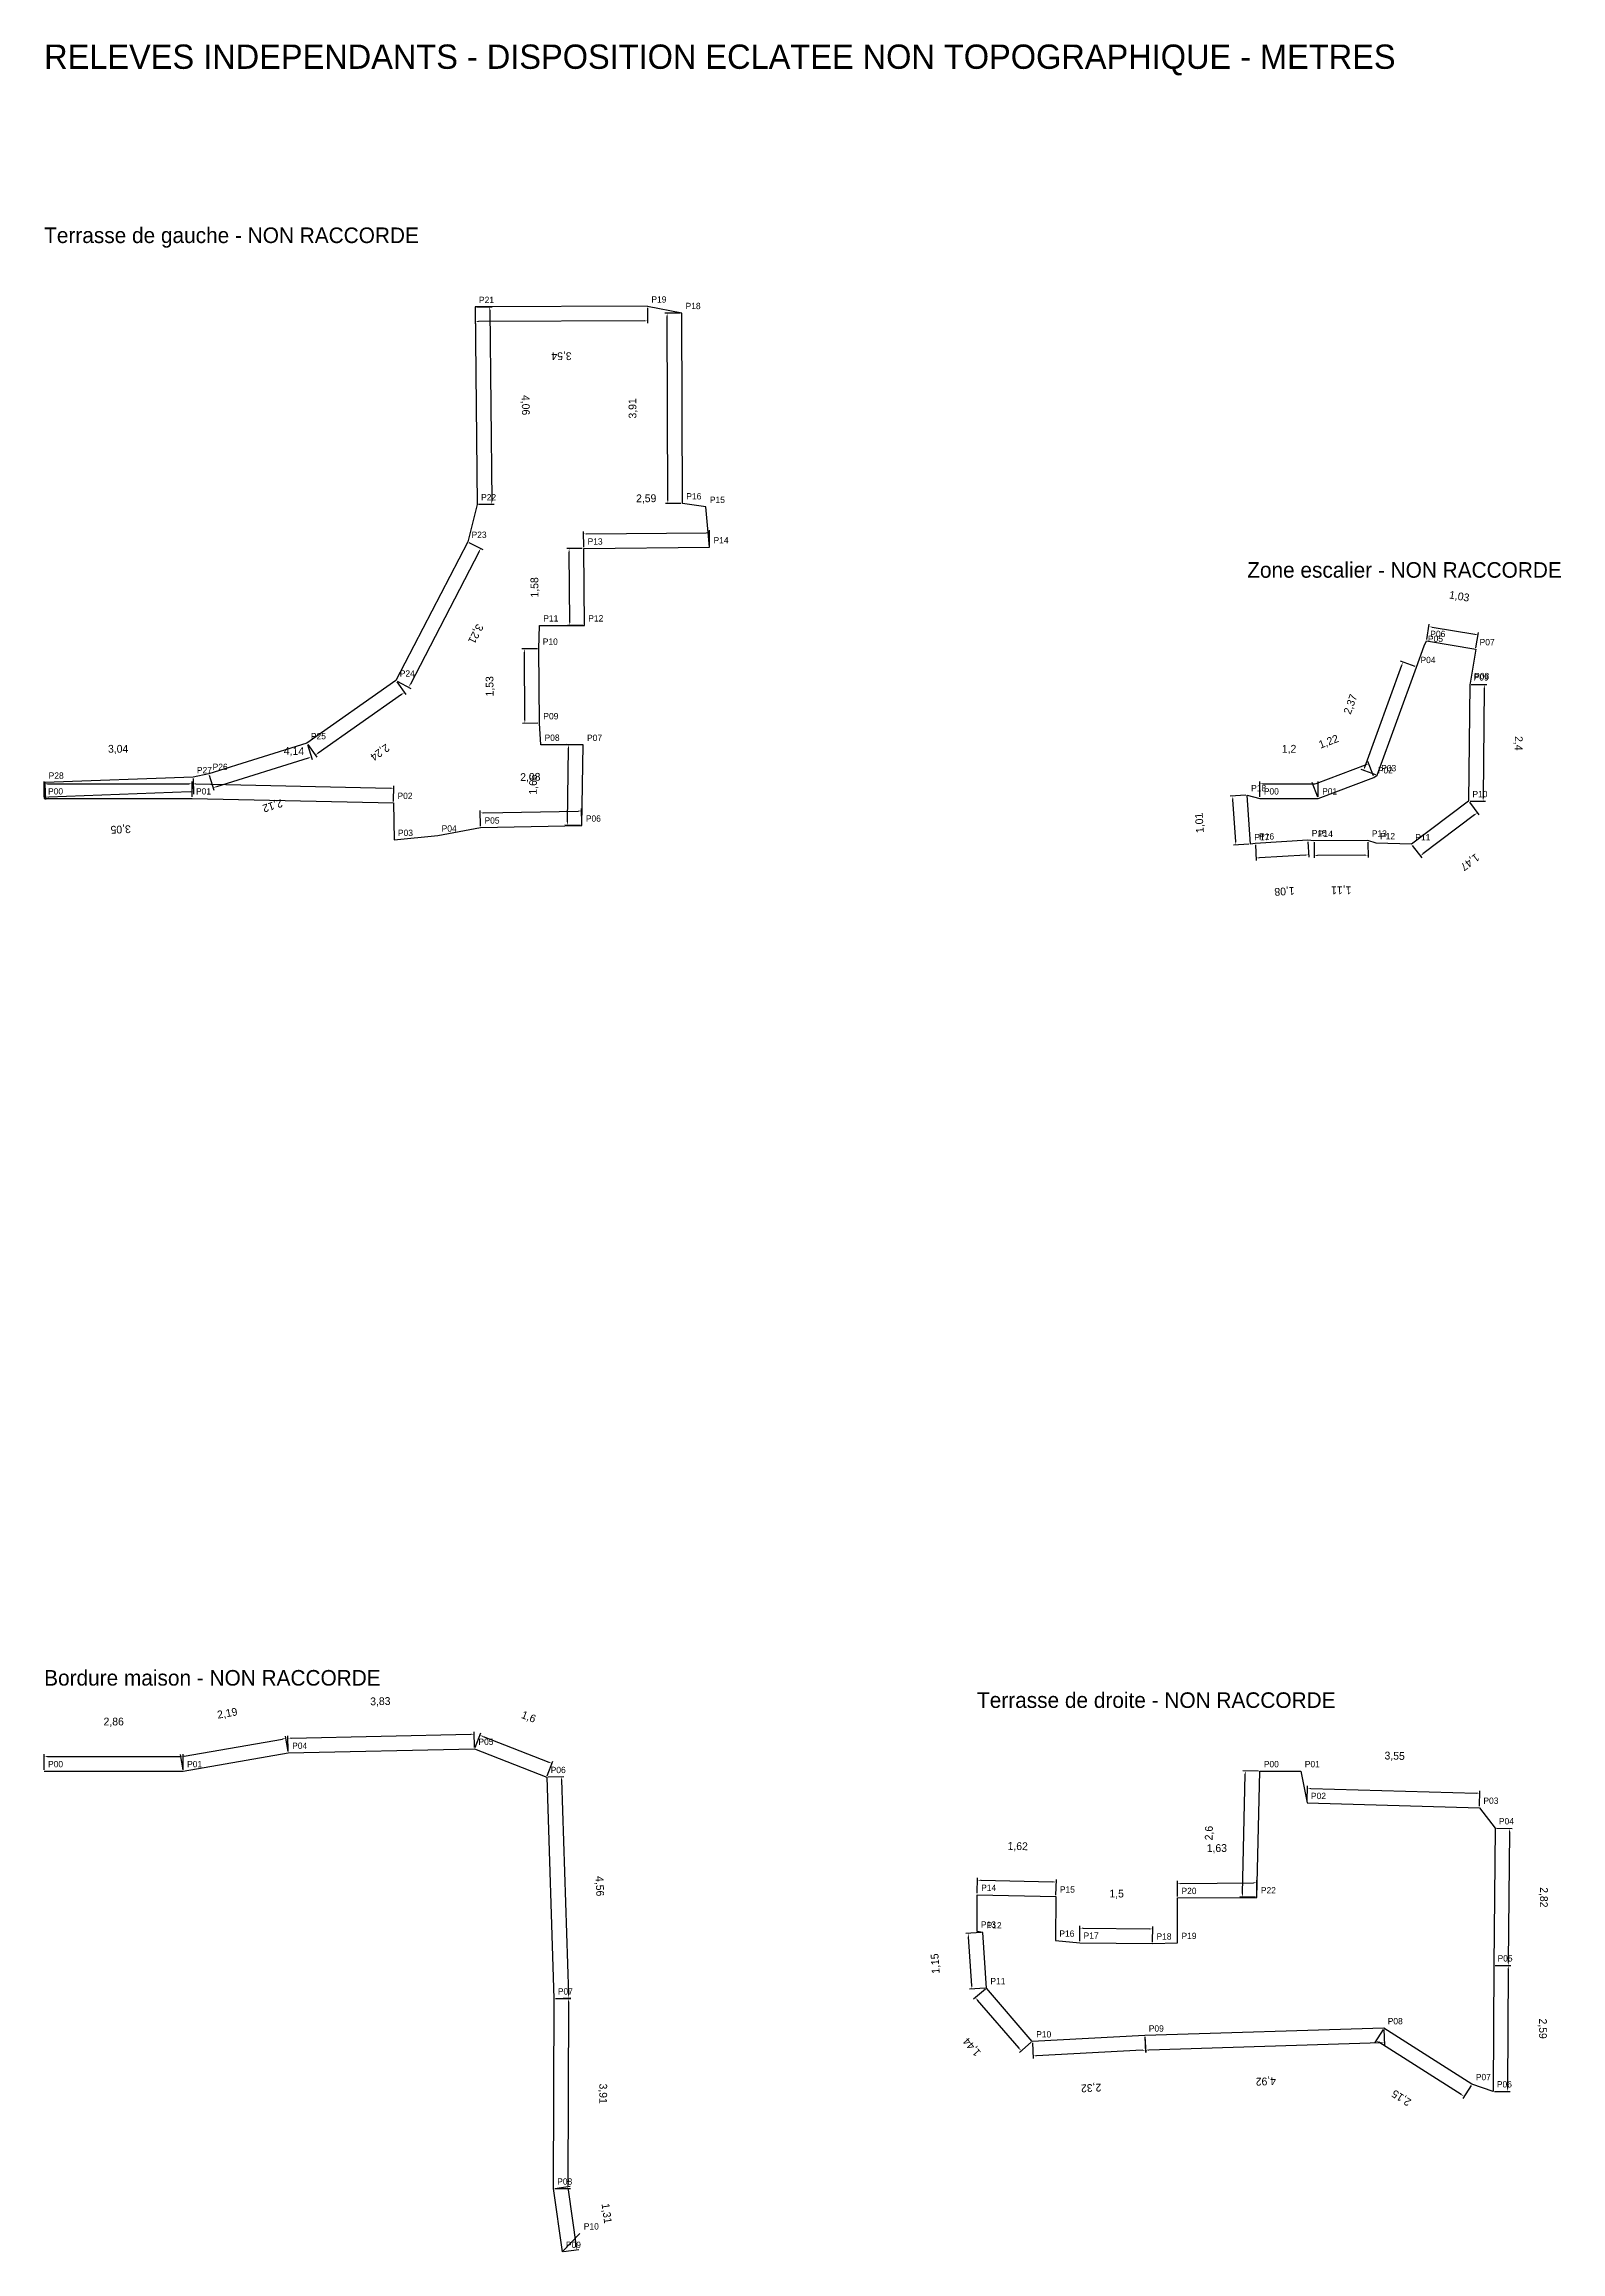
# Model space of a CAD drawing. Header units: metres. Extents: x 0 to 31.2, y -9.9 to 35.5.
import ezdxf

# ---------------------------------------------------------------- set-up
doc = ezdxf.new("R2010")
doc.units = ezdxf.units.M
for name, color, linetype in [('01_Bordure_maison', 2, 'Continuous'), ('02_Terrasse_de_droite', 3, 'Continuous'), ('03_Terrasse_de_gauche', 4, 'Continuous'), ('04_Zone_escalier', 5, 'Continuous')]:
    doc.layers.add(name, color=color, linetype=linetype)
doc.dimstyles.get("Standard").update_dxf_attribs({"dimtxt": 2.5, "dimasz": 2.5, "dimexe": 1.25, "dimexo": 0.625, "dimtad": 1, "dimcen": 2.5, "dimazin": 3, "dimtfac": 1, "dimtmove": 0, "dimatfit": 3})

msp = doc.modelspace()

# ---------------------------------------------------------------- linework, layer by layer
at = {"layer": '01_Bordure_maison'}
msp.add_lwpolyline([(0, 0), (2.86, 0), (2.861, 0), (2.861, 0), (5.02, 0.377), (8.85, 0.459), (10.336, -0.121), (10.483, -4.674), (10.47, -8.582), (10.649, -9.883), (11.017, -9.505)], dxfattribs=at)
at = {"layer": '02_Terrasse_de_droite'}
msp.add_lwpolyline([(25, 0), (25.843, 0), (25.97, -0.655), (29.515, -0.753), (29.835, -1.175), (29.807, -3.994), (29.793, -6.584), (29.36, -6.435), (27.548, -5.285), (22.635, -5.436), (20.32, -5.556), (19.378, -4.462), (19.299, -3.315), (19.183, -3.299), (19.188, -2.542), (20.806, -2.578), (20.796, -3.485), (21.294, -3.527), (22.793, -3.544), (23.307, -3.533), (23.307, -2.608), (23.306, -2.608), (24.939, -2.595), (25, 0)], dxfattribs=at)
at = {"layer": '03_Terrasse_de_gauche'}
msp.add_lwpolyline([(0, 20), (3.043, 20), (7.186, 19.908), (7.195, 19.146), (8.094, 19.236), (8.975, 19.401), (11.059, 19.441), (11.084, 21.1), (10.21, 21.103), (10.185, 21.545), (10.173, 23.078), (10.184, 23.557), (11.109, 23.557), (11.095, 25.138), (13.685, 25.162), (13.609, 25.994), (13.125, 26.066), (13.125, 26.066), (13.11, 29.979), (12.407, 30.114), (12.407, 30.118), (8.862, 30.104), (8.905, 26.046), (8.709, 25.276), (7.233, 22.423), (5.405, 21.135), (3.385, 20.504), (3.061, 20.436), (0.013, 20.324), (0, 20)], dxfattribs=at)
at = {"layer": '04_Zone_escalier'}
msp.add_lwpolyline([(25, 20), (26.2, 20), (27.345, 20.433), (27.414, 20.477), (28.222, 22.701), (28.375, 23.137), (28.424, 23.237), (29.438, 23.067), (29.325, 22.37), (29.315, 22.342), (29.29, 19.944), (28.116, 19.056), (27.39, 19.08), (27.221, 19.133), (26.112, 19.127), (25.986, 19.139), (24.904, 19.074), (24.805, 19.058), (24.739, 20.066), (25, 20)], dxfattribs=at)

# ---------------------------------------------------------------- texts
msp.add_text('RELEVES INDEPENDANTS - DISPOSITION ECLATEE NON TOPOGRAPHIQUE - METRES', height=0.5).set_placement((0, 35))
at = {"layer": '01_Bordure_maison'}
for s, height, p in [('Bordure maison - NON RACCORDE', 0.32, (0, 1.759)), ('P04', 0.13, (5.1, 0.457)), ('P05', 0.13, (8.93, 0.539)), ('P00', 0.13, (0.08, 0.08)), ('P01', 0.13, (2.94, 0.08)), ('P06', 0.13, (10.416, -0.041)), ('P07', 0.13, (10.563, -4.594)), ('P08', 0.13, (10.55, -8.502)), ('P10', 0.13, (11.097, -9.425)), ('P09', 0.13, (10.729, -9.803))]:
    msp.add_text(s, height=height, dxfattribs=at).set_placement(p)
at = {"layer": '02_Terrasse_de_droite'}
for s, height, p in [('Terrasse de droite - NON RACCORDE', 0.32, (19.183, 1.3)), ('P00', 0.13, (25.08, 0.08)), ('P01', 0.13, (25.923, 0.08)), ('P02', 0.13, (26.05, -0.575)), ('P03', 0.13, (29.595, -0.673)), ('P04', 0.13, (29.915, -1.095)), ('P14', 0.13, (19.268, -2.462)), ('P15', 0.13, (20.886, -2.498)), ('P20', 0.13, (23.387, -2.528)), ('P22', 0.13, (25.019, -2.515)), ('P13', 0.13, (19.263, -3.219)), ('P12', 0.13, (19.379, -3.235)), ('P16', 0.13, (20.876, -3.405)), ('P17', 0.13, (21.374, -3.447)), ('P18', 0.13, (22.873, -3.464)), ('P19', 0.13, (23.387, -3.453)), ('P05', 0.13, (29.887, -3.914)), ('P11', 0.13, (19.458, -4.382)), ('P10', 0.13, (20.4, -5.476)), ('P09', 0.13, (22.715, -5.356)), ('P08', 0.13, (27.628, -5.205)), ('P07', 0.13, (29.44, -6.355)), ('P06', 0.13, (29.873, -6.504))]:
    msp.add_text(s, height=height, dxfattribs=at).set_placement(p)
at = {"layer": '03_Terrasse_de_gauche'}
for s, height, p in [('Terrasse de gauche - NON RACCORDE', 0.32, (0, 31.418)), ('P21', 0.13, (8.942, 30.184)), ('P19', 0.13, (12.487, 30.194)), ('P18', 0.13, (13.19, 30.059)), ('P22', 0.13, (8.985, 26.126)), ('P16', 0.13, (13.205, 26.146)), ('P15', 0.13, (13.689, 26.074)), ('P23', 0.13, (8.789, 25.356)), ('P13', 0.13, (11.175, 25.218)), ('P14', 0.13, (13.765, 25.242)), ('P11', 0.13, (10.264, 23.637)), ('P12', 0.13, (11.189, 23.637)), ('P10', 0.13, (10.253, 23.158)), ('P24', 0.13, (7.313, 22.503)), ('P25', 0.13, (5.485, 21.215)), ('P09', 0.13, (10.265, 21.625)), ('P08', 0.13, (10.29, 21.183)), ('P07', 0.13, (11.164, 21.18)), ('P28', 0.13, (0.093, 20.404)), ('P27', 0.13, (3.141, 20.516)), ('P26', 0.13, (3.465, 20.584)), ('P00', 0.13, (0.08, 20.08)), ('P01', 0.13, (3.123, 20.08)), ('P02', 0.13, (7.266, 19.988)), ('P05', 0.13, (9.055, 19.481)), ('P06', 0.13, (11.139, 19.521)), ('P03', 0.13, (7.275, 19.226)), ('P04', 0.13, (8.174, 19.316))]:
    msp.add_text(s, height=height, dxfattribs=at).set_placement(p)
at = {"layer": '04_Zone_escalier'}
for s, height, p in [('Zone escalier - NON RACCORDE', 0.32, (24.739, 24.537)), ('P05', 0.13, (28.455, 23.217)), ('P06', 0.13, (28.504, 23.317)), ('P07', 0.13, (29.518, 23.147)), ('P04', 0.13, (28.302, 22.781)), ('P09', 0.13, (29.395, 22.422)), ('P08', 0.13, (29.405, 22.45)), ('P02', 0.13, (27.425, 20.513)), ('P03', 0.13, (27.494, 20.557)), ('P18', 0.13, (24.819, 20.146)), ('P00', 0.13, (25.08, 20.08)), ('P01', 0.13, (26.28, 20.08)), ('P10', 0.13, (29.37, 20.024)), ('P17', 0.13, (24.885, 19.138)), ('P16', 0.13, (24.984, 19.154)), ('P15', 0.13, (26.066, 19.219)), ('P14', 0.13, (26.192, 19.207)), ('P13', 0.13, (27.301, 19.213)), ('P12', 0.13, (27.47, 19.16)), ('P11', 0.13, (28.196, 19.136))]:
    msp.add_text(s, height=height, dxfattribs=at).set_placement(p)

# ---------------------------------------------------------------- dimensions: what is measured, and where the dimension line sits
at = {"layer": '01_Bordure_maison'}
for base, p1, p2, angle in [((5.014, 0.677), (5.02, 0.377), (8.85, 0.459), 1.2394), ((2.81, 0.295), (2.861, 0), (5.02, 0.377), 9.907), ((8.959, 0.739), (8.85, 0.459), (10.336, -0.121), 338.6484), ((10.635, -0.112), (10.336, -0.121), (10.483, -4.674), 271.8512), ((10.783, -4.675), (10.483, -4.674), (10.47, -8.582), 269.813), ((10.767, -8.541), (10.47, -8.582), (10.649, -9.883), 277.845)]:
    msp.add_linear_dim(base=base, p1=p1, p2=p2, angle=angle, dimstyle='Standard', override={"dimtxt": 0.16, "dimasz": 0.07, "dimexe": 0.05, "dimexo": 0.03, "dimtad": 1, "dimdec": 2, "dimclrd": 2, "dimclre": 2}, dxfattribs=at).render()
msp.add_linear_dim(base=(0, 0.3), p1=(0, 0), p2=(2.86, 0), dimstyle='Standard', override={"dimtxt": 0.16, "dimasz": 0.07, "dimexe": 0.05, "dimexo": 0.03, "dimtad": 1, "dimdec": 2, "dimclrd": 2, "dimclre": 2}, dxfattribs=at).render()
at = {"layer": '02_Terrasse_de_droite'}
for base, p1, p2, angle in [((24.639, -2.588), (24.939, -2.595), (25, 0), 88.6611), ((25.978, -0.355), (25.97, -0.655), (29.515, -0.753), 358.4101), ((30.135, -1.178), (29.835, -1.175), (29.807, -3.994), 269.4156), ((19.195, -2.243), (19.188, -2.542), (20.806, -2.578), 358.7252), ((23.304, -2.308), (23.306, -2.608), (24.939, -2.595), 0.4587), ((21.298, -3.228), (21.294, -3.527), (22.793, -3.544), 359.373), ((19.079, -4.482), (19.378, -4.462), (19.299, -3.315), 93.9173), ((30.107, -3.996), (29.807, -3.994), (29.793, -6.584), 269.6855), ((20.092, -5.752), (20.32, -5.556), (19.378, -4.462), 130.7261), ((22.65, -5.736), (22.635, -5.436), (20.32, -5.556), 182.9519), ((27.557, -5.585), (27.548, -5.285), (22.635, -5.436), 181.7635), ((29.2, -6.688), (29.36, -6.435), (27.548, -5.285), 147.6126)]:
    msp.add_linear_dim(base=base, p1=p1, p2=p2, angle=angle, dimstyle='Standard', override={"dimtxt": 0.16, "dimasz": 0.07, "dimexe": 0.05, "dimexo": 0.03, "dimtad": 1, "dimdec": 2, "dimclrd": 3, "dimclre": 3}, dxfattribs=at).render()
at = {"layer": '03_Terrasse_de_gauche'}
for base, p1, p2, angle in [((12.4076, 29.8179), (12.4065, 30.1179), (8.8625, 30.1044), 180.2173), ((9.162, 30.108), (8.862, 30.104), (8.905, 26.046), 270.6068), ((12.825, 26.065), (13.125, 26.066), (13.11, 29.979), 90.214), ((11.092, 25.438), (11.095, 25.138), (13.685, 25.162), 0.5416), ((8.975, 25.138), (8.709, 25.276), (7.233, 22.423), 242.6432), ((10.809, 23.555), (11.109, 23.557), (11.095, 25.138), 90.5162), ((9.885, 21.543), (10.185, 21.545), (10.173, 23.078), 90.421), ((7.406, 22.178), (7.233, 22.423), (5.405, 21.135), 215.1841), ((3.05, 20.3), (3.043, 20), (7.186, 19.908), 358.7317), ((5.495, 20.849), (5.405, 21.135), (3.385, 20.504), 197.3356), ((10.759, 19.445), (11.059, 19.441), (11.084, 21.1), 89.1369), ((3.072, 20.136), (3.061, 20.436), (0.013, 20.324), 182.0936), ((8.97, 19.701), (8.975, 19.401), (11.059, 19.441), 1.0991)]:
    msp.add_linear_dim(base=base, p1=p1, p2=p2, angle=angle, dimstyle='Standard', override={"dimtxt": 0.16, "dimasz": 0.07, "dimexe": 0.05, "dimexo": 0.03, "dimtad": 1, "dimdec": 2, "dimclrd": 4, "dimclre": 4}, dxfattribs=at).render()
msp.add_linear_dim(base=(0, 20.3), p1=(0, 20), p2=(3.043, 20), dimstyle='Standard', override={"dimtxt": 0.16, "dimasz": 0.07, "dimexe": 0.05, "dimexo": 0.03, "dimtad": 1, "dimdec": 2, "dimclrd": 4, "dimclre": 4}, dxfattribs=at).render()
at = {"layer": '04_Zone_escalier'}
for base, p1, p2, angle in [((28.474, 23.533), (28.424, 23.237), (29.438, 23.067), 350.4445), ((27.132, 20.58), (27.414, 20.477), (28.222, 22.701), 70.0283), ((29.615, 22.339), (29.315, 22.342), (29.29, 19.944), 269.3939), ((26.094, 20.281), (26.2, 20), (27.345, 20.433), 20.6905), ((24.506, 19.038), (24.805, 19.058), (24.739, 20.066), 93.7413), ((29.471, 19.705), (29.29, 19.944), (28.116, 19.056), 217.1139), ((26.004, 18.839), (25.986, 19.139), (24.904, 19.074), 183.427), ((27.223, 18.833), (27.221, 19.133), (26.112, 19.127), 180.3304)]:
    msp.add_linear_dim(base=base, p1=p1, p2=p2, angle=angle, dimstyle='Standard', override={"dimtxt": 0.16, "dimasz": 0.07, "dimexe": 0.05, "dimexo": 0.03, "dimtad": 1, "dimdec": 2, "dimclrd": 5, "dimclre": 5}, dxfattribs=at).render()
msp.add_linear_dim(base=(25, 20.3), p1=(25, 20), p2=(26.2, 20), dimstyle='Standard', override={"dimtxt": 0.16, "dimasz": 0.07, "dimexe": 0.05, "dimexo": 0.03, "dimtad": 1, "dimdec": 2, "dimclrd": 5, "dimclre": 5}, dxfattribs=at).render()

doc.saveas('drawing.dxf')
